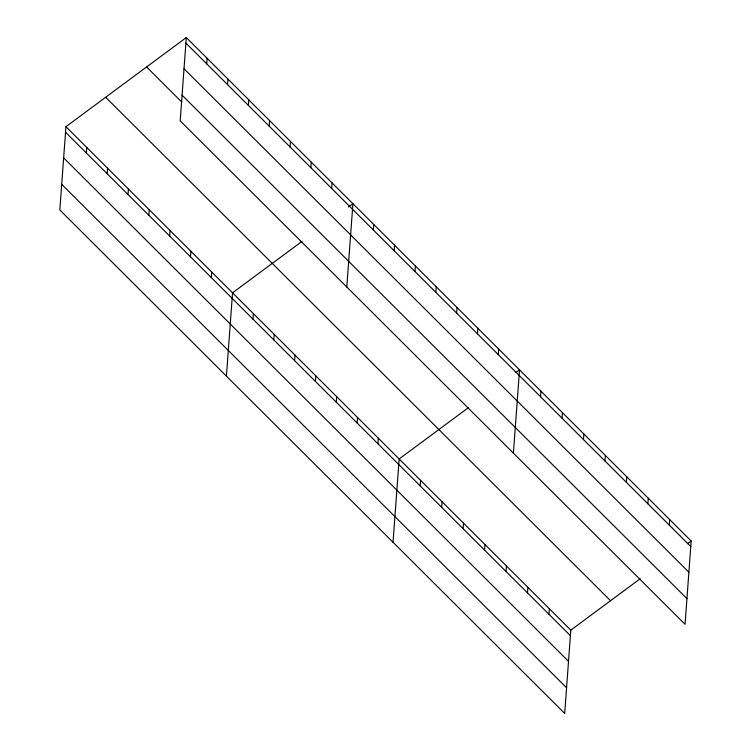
<?xml version="1.0" encoding="UTF-8"?>
<svg xmlns="http://www.w3.org/2000/svg" width="751" height="751" viewBox="0 0 751 751"><rect width="100%" height="100%" fill="white"/><g stroke="black" fill="none" stroke-linecap="round" stroke-linejoin="round"><path stroke-width="1.13" d="M65.938 126.684L59.827 209.989L564.696 713.45L570.807 630.145L65.938 126.684L186.304 37.55L691.173 541.011L685.062 624.316L180.193 120.855L186.304 37.55M86.356 152.988L86.769 147.449M107.186 173.753L107.59 168.215M128.008 194.518L128.421 188.98M148.839 215.284L149.242 209.754M169.66 236.058L170.073 230.519M190.491 256.823L190.895 251.285M206.722 63.854L207.135 58.315M211.313 277.588L211.726 272.059M227.553 84.619L227.957 79.09M226.426 376.129L232.547 292.824L302.033 241.371M248.374 105.384L248.788 99.855M252.965 319.128L253.378 313.589M269.205 126.159L269.609 120.62M273.796 339.893L274.199 334.355M290.027 146.924L290.44 141.385M294.617 360.658L295.021 355.129M310.858 167.689L311.261 162.16M315.448 381.433L315.852 375.894M331.679 188.463L332.092 182.925M336.27 402.198L336.673 396.659M346.793 287.004L352.914 203.69L348.398 207.032M357.1 422.963L357.504 417.434M373.331 229.994L373.735 224.465M377.922 443.728L378.326 438.199M394.162 250.759L394.566 245.23M393.036 542.269L399.156 458.964L468.643 407.511M414.984 271.533L415.387 265.995M420.203 485.897L420.616 480.358M435.815 292.299L436.218 286.76M441.663 507.291L442.067 501.762M456.636 313.064L457.04 307.535M463.123 528.695L463.527 523.156M477.467 333.838L477.871 328.3M498.288 354.603L498.692 349.065M484.573 550.089L484.986 544.55M513.402 453.144L519.523 369.839L515.909 372.505M506.033 571.483L506.437 565.954M540.57 396.763L540.973 391.233M527.493 592.886L527.897 587.348M562.03 418.166L562.433 412.628M548.943 614.28L549.356 608.742M583.489 439.56L583.893 434.022M604.94 460.954L605.353 455.425M626.4 482.358L626.803 476.819M647.86 503.752L648.263 498.213M669.31 525.146L669.723 519.617M570.807 630.145L640.293 578.692M687.569 543.686L691.173 541.011M185.901 43.089L690.77 546.55M184.014 68.754L688.883 572.215M182.071 95.189L686.94 598.65M146.586 66.961L181.826 102.108M105.666 97.264L610.535 600.725M65.534 132.214L570.403 635.675M63.647 157.879L568.516 661.34M61.704 184.324L566.583 687.785"/></g></svg>
